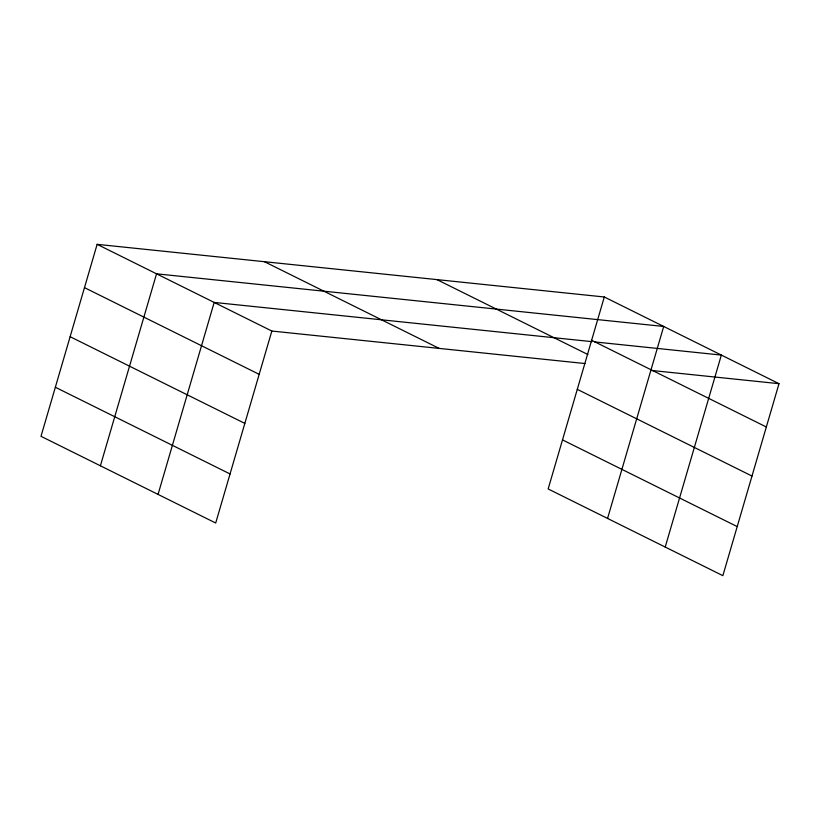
<?xml version="1.0" encoding="UTF-8"?>
<svg xmlns="http://www.w3.org/2000/svg" width="820" height="820" viewBox="0 0 820 820"><rect width="100%" height="100%" fill="white"/><g stroke="black" fill="none" stroke-linecap="round" stroke-linejoin="round"><path stroke-width="1.23" d="M604.299 296.983L548.16 488.956L722.861 575.66L779 383.688L604.299 296.983L97.139 244.339L41 436.312L215.701 523.016L271.84 331.044L585.008 363.547M100.399 465.791L156.538 273.818L663.698 326.462L607.558 518.435M158.055 494.398L214.184 302.426L592.019 341.653M665.215 547.053L721.344 355.08L594.561 341.909M650.947 370.394L779 383.688M591.64 340.279L766.341 426.984M436.937 279.61L587.899 354.537M577.29 389.346L751.991 476.041M264.501 261.713L439.202 348.418M562.51 439.899L737.211 526.594M97.139 244.339L271.84 331.044M84.48 287.635L259.181 374.34M70.13 336.702L244.832 423.397M55.35 387.245L230.051 473.95"/></g></svg>
